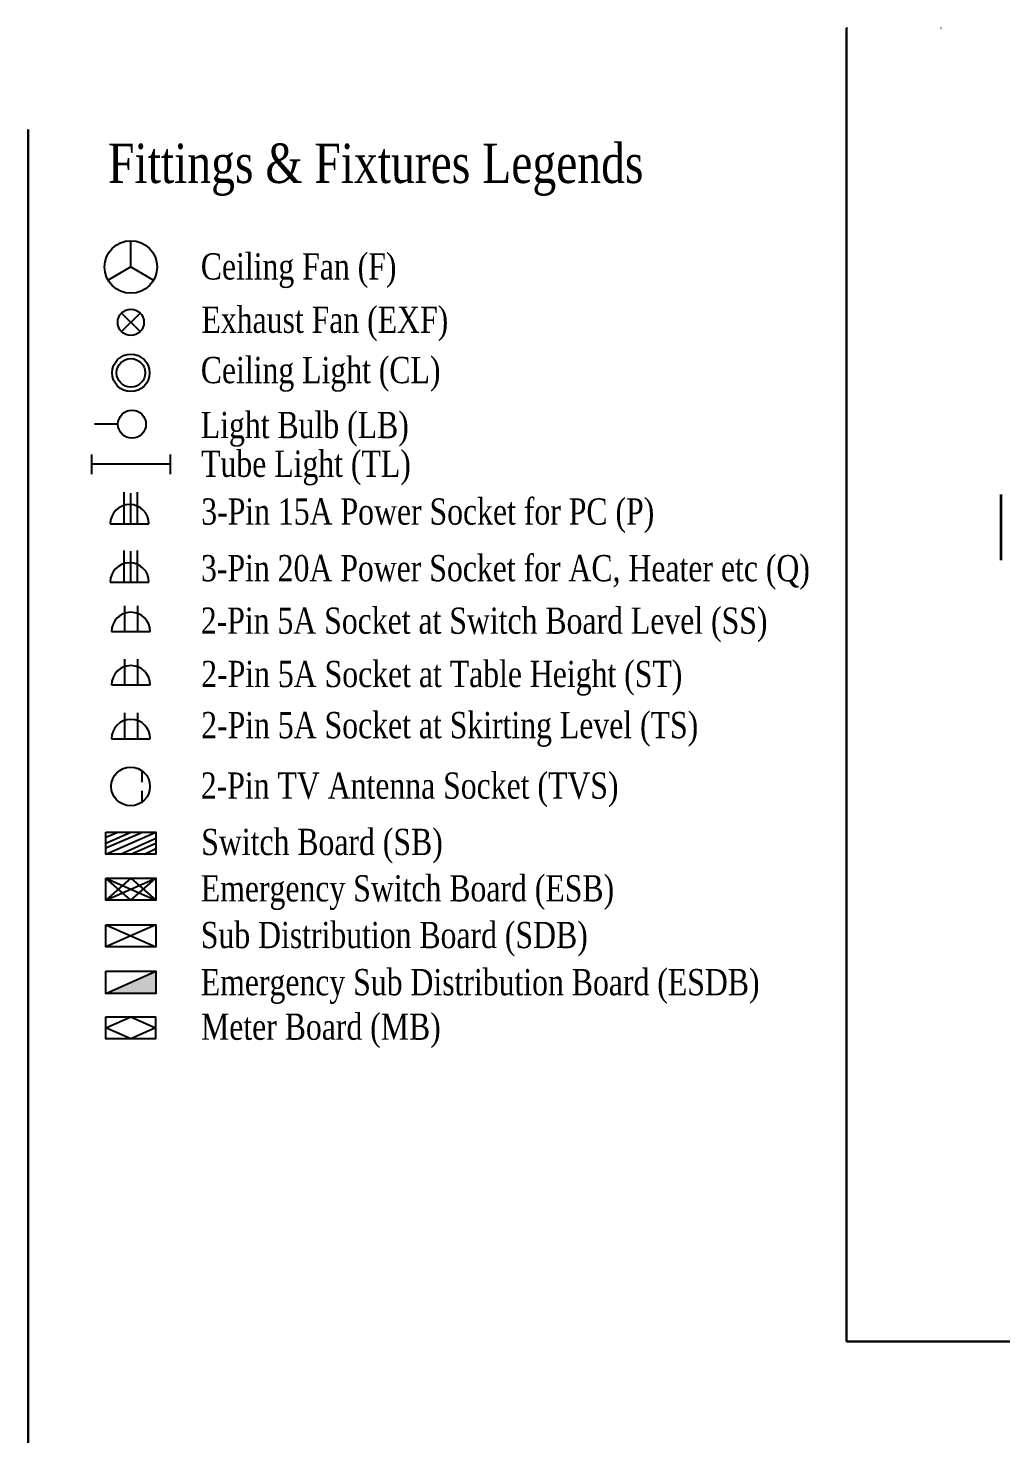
# Model space of a CAD drawing. Header units: inches. Extents: x 4849 to 14405, y -37970 to -930.
# Drawn here: x 8617 to 9061, y -35926 to -35280 of the extents above; entities that cross this region are included whole.
import ezdxf

# ---------------------------------------------------------------- set-up
doc = ezdxf.new("R2010")
doc.units = ezdxf.units.IN
doc.header["$LTSCALE"] = 10
doc.header["$MEASUREMENT"] = 0
doc.linetypes.add('ACAD_ISO04W100', pattern=[30, 24, -3, 0, -3])
doc.linetypes.add('DASHED', pattern=[0.75, 0.5, -0.25])
doc.layers.add('Fan (Mine)', color=2, linetype='Continuous', plot=False)
doc.layers.add('Light (Mine)', color=3, linetype='Continuous', plot=False)
doc.layers.add('Site (Mine)', color=7, linetype='ACAD_ISO04W100', lineweight=30, true_color=0x004961)
doc.layers.add('Switchboard & Socket (Mine)', color=4, linetype='Continuous')
doc.layers.add('Text Legends (Mine)', color=192, linetype='Continuous', lineweight=35)
doc.layers.add('Wall (Mine)', color=7, linetype='Continuous', lineweight=35)
doc.styles.get("Standard").update_dxf_attribs({"font": 'simplex.shx', "width": 0.8, "height": 3})

# ---------------------------------------------------------------- blocks, each defined once
blk = doc.blocks.new('2-Pin TV Socket')
at = {"layer": 'Switchboard & Socket (Mine)', "linetype": 'ByBlock', "ltscale": 10}
for p, q in [((0, 0), (0, -5.26)), ((0, -9.26), (0, -14.53))]:
    blk.add_line(p, q, dxfattribs=at)
at = {"layer": 'Switchboard & Socket (Mine)', "linetype": 'ByBlock'}
blk.add_circle((-5.05, -7.26), 8.85, dxfattribs=at)
blk = doc.blocks.new('Meter Board')
at = {"layer": 'Switchboard & Socket (Mine)', "linetype": 'Continuous'}
for p, q in [((0, -5.05), (11.36, 0)), ((11.36, 0), (22.73, -5.05)), ((11.36, -10.09), (0, -5.05)), ((22.73, -5.05), (11.36, -10.09))]:
    blk.add_line(p, q, dxfattribs=at)
blk.add_lwpolyline([(0, 0), (22.73, 0), (22.73, -10.09), (0, -10.09)], close=True, dxfattribs=at)
blk = doc.blocks.new('Sub Distribution Board')
at = {"layer": 'Switchboard & Socket (Mine)', "linetype": 'Continuous'}
for p, q in [((0, 0), (22.73, -10.09)), ((22.73, 0), (0, -10.09))]:
    blk.add_line(p, q, dxfattribs=at)
blk.add_lwpolyline([(0, 0), (22.73, 0), (22.73, -10.09), (0, -10.09)], close=True, dxfattribs=at)
blk = doc.blocks.new('Switchboard')
at = {"layer": 'Switchboard & Socket (Mine)', "linetype": 'Continuous'}
for p, q in [((0, -10.09), (22.73, 0)), ((0, -5.05), (11.36, 0)), ((0, -7.26), (16.63, 0)), ((0, -2.38), (5.35, 0)), ((6.62, -10.09), (22.73, -2.84)), ((11.36, -10.09), (22.73, -5.05)), ((17.6, -10.09), (22.73, -7.56))]:
    blk.add_line(p, q, dxfattribs=at)
blk.add_lwpolyline([(0, 0), (22.73, 0), (22.73, -10.09), (0, -10.09)], close=True, dxfattribs=at)
blk = doc.blocks.new('Light Bulb')
at = {"layer": 'Light (Mine)'}
blk.add_line((10.67, 0), (0, 0), dxfattribs=at)
at = {"layer": 'Light (Mine)', "linetype": 'Continuous'}
blk.add_circle((17.07, 0), 6.4, dxfattribs=at)
blk = doc.blocks.new('Tube Light')
at = {"layer": 'Light (Mine)'}
for p, q in [((0, 4.54), (0, -4.54)), ((36, 0), (0, 0)), ((36, 4.54), (36, -4.54))]:
    blk.add_line(p, q, dxfattribs=at)
blk = doc.blocks.new('Ceiling Fan')
at = {"layer": 'Fan (Mine)', "linetype": 'Continuous', "ltscale": 10}
for q in [(0, 12), (-10.39, -6), (10.39, -6)]:
    blk.add_line((0, 0), q, dxfattribs=at)
blk.add_circle((0, 0), 12, dxfattribs=at)
blk.add_circle((0, 0), 12, dxfattribs=at)
blk = doc.blocks.new('Exhaust Fan')
at = {"layer": 'Fan (Mine)', "linetype": 'Continuous', "ltscale": 10}
for p, q in [((-4.24, 4.24), (4.24, -4.24)), ((-4.24, -4.24), (4.24, 4.24))]:
    blk.add_line(p, q, dxfattribs=at)
blk.add_circle((0, 0), 6, dxfattribs=at)
blk = doc.blocks.new('Ceiling Light')
at = {"layer": 'Light (Mine)'}
for radius in [8.53, 6.52]:
    blk.add_circle((0, 0), radius, dxfattribs=at)
blk = doc.blocks.new('Emergency Switchboard')
at = {"layer": 'Switchboard & Socket (Mine)', "ltscale": 10}
for p, q in [((-11.36, -5.05), (11.36, 5.05)), ((-11.36, 5.05), (11.36, -5.05)), ((0, 5.05), (-11.36, -5.05)), ((0, -5.05), (-11.36, 5.05)), ((0, 5.05), (11.36, -5.05)), ((0, -5.05), (11.36, 5.05))]:
    blk.add_line(p, q, dxfattribs=at)
at = {"layer": 'Switchboard & Socket (Mine)', "linetype": 'Continuous'}
blk.add_lwpolyline([(-11.36, 5.05), (11.36, 5.05), (11.36, -5.05), (-11.36, -5.05)], close=True, dxfattribs=at)
blk = doc.blocks.new('Emergency Sub Distribution Board')
at = {"layer": 'Switchboard & Socket (Mine)', "ltscale": 10}
blk.add_hatch(color=256, dxfattribs=at).paths.add_polyline_path([(22.73, -10.09), (22.73, 0), (0, -10.09)])
blk.add_line((0, -10.09), (22.73, 0), dxfattribs=at)
at = {"layer": 'Switchboard & Socket (Mine)', "linetype": 'Continuous'}
blk.add_lwpolyline([(0, 0), (22.73, 0), (22.73, -10.09), (0, -10.09)], close=True, dxfattribs=at)
blk = doc.blocks.new('3-Pin Socket')
at = {"layer": 'Switchboard & Socket (Mine)', "ltscale": 10}
blk.add_line((0, 9.41), (0, -8.28), dxfattribs=at)
at = {"layer": 'Switchboard & Socket (Mine)', "linetype": 'Continuous'}
for p, q in [((0, 3.02), (14.44, 3.02)), ((0, 0), (14.11, 0)), ((0, -2.98), (14.44, -2.98))]:
    blk.add_line(p, q, dxfattribs=at)
blk.add_arc((0, 0.57), 8.85, 270, 90, dxfattribs=at)
blk = doc.blocks.new('2-Pin Socket')
at = {"layer": 'Switchboard & Socket (Mine)', "linetype": 'Continuous'}
for p, q in [((-2.76, 0), (-2.76, 11.8)), ((3.24, 0), (3.24, 11.8))]:
    blk.add_line(p, q, dxfattribs=at)
at = {"layer": 'Switchboard & Socket (Mine)', "ltscale": 10}
blk.add_line((-8.85, 0), (8.85, 0), dxfattribs=at)
at = {"layer": 'Switchboard & Socket (Mine)', "linetype": 'Continuous'}
blk.add_arc((0, 0), 8.85, 0, 180, dxfattribs=at)

msp = doc.modelspace()

# ---------------------------------------------------------------- linework, layer by layer
at = {"layer": 'Site (Mine)', "ltscale": 10}
for p, q in [((8990.92, -35280.13), (8990.92, -35880.13)), ((8617.09, -35326.37), (8617.09, -35926.37))]:
    msp.add_line(p, q, dxfattribs=at)
at = {"layer": 'Site (Mine)', "linetype": 'DASHED', "ltscale": 10}
for p, q in [((8990.92, -35280.13), (8991.42, -35280.13)), ((8990.92, -35880.13), (8991.42, -35880.13))]:
    msp.add_line(p, q, dxfattribs=at)
at = {"layer": 'Site (Mine)', "ltscale": 3}
for p, q in [((9844.2, -35280.14), (8991.42, -35280.13)), ((8991.42, -35880.13), (9846.51, -35880.13))]:
    msp.add_line(p, q, dxfattribs=at)
at = {"layer": 'Wall (Mine)'}
msp.add_line((9061.45, -35493.12), (9061.45, -35513.12), dxfattribs=at)
at = {"layer": 'Wall (Mine)', "linetype": 'DASHED', "ltscale": 10}
msp.add_line((9061.45, -35513.12), (9061.45, -35523.12), dxfattribs=at)

# ---------------------------------------------------------------- block references
at = {"layer": 'Fan (Mine)', "linetype": 'ByBlock'}
msp.add_blockref('Ceiling Fan', (8663.96, -35389.19), dxfattribs=at)
at = {"layer": 'Fan (Mine)', "linetype": 'Continuous'}
msp.add_blockref('Exhaust Fan', (8663.96, -35414.48), dxfattribs=at)
at = {"layer": 'Light (Mine)'}
for name, p in [('Ceiling Light', (8663.96, -35437.56)), ('Light Bulb', (8647.4, -35461.02))]:
    msp.add_blockref(name, p, dxfattribs=at)
at = {"layer": 'Light (Mine)', "linetype": 'Continuous'}
msp.add_blockref('Tube Light', (8645.96, -35479.35), dxfattribs=at)
at = {"layer": 'Switchboard & Socket (Mine)', "rotation": 90}
for p in [(8663.96, -35506.58), (8663.96, -35533.16)]:
    msp.add_blockref('3-Pin Socket', p, dxfattribs=at)
at = {"layer": 'Switchboard & Socket (Mine)'}
for name, p in [('2-Pin Socket', (8663.96, -35555.8)), ('2-Pin Socket', (8663.96, -35580.17)), ('2-Pin Socket', (8663.96, -35604.72)), ('Emergency Switchboard', (8663.96, -35673.42)), ('Emergency Sub Distribution Board', (8652.6, -35710.97))]:
    msp.add_blockref(name, p, dxfattribs=at)
at = {"layer": 'Switchboard & Socket (Mine)', "linetype": 'ByBlock'}
msp.add_blockref('2-Pin TV Socket', (8668.9, -35619.28), dxfattribs=at)
at = {"layer": 'Switchboard & Socket (Mine)', "linetype": 'Continuous'}
for name, p in [('Switchboard', (8652.6, -35647.38)), ('Sub Distribution Board', (8652.59, -35689.71)), ('Meter Board', (8652.55, -35731.82))]:
    msp.add_blockref(name, p, dxfattribs=at)

# ---------------------------------------------------------------- texts
at = {"layer": 'Text Legends (Mine)', "ltscale": 10, "attachment_point": 1}
for s, insert, char_height, width in [('{\\fTimes New Roman|b0|i0|c0|p18;Fittings & Fixtures Legends}', (8653.52, -35332.81), 18, 244.0855), ('{\\fTimes New Roman|b0|i0|c0|p18;Ceiling Fan (F)}', (8695.92, -35382.92), 12, 102.5092), ('{\\fTimes New Roman|b0|i0|c0|p18;Exhaust Fan (EXF)}', (8696.23, -35407.29), 12, 109.896), ('{\\fTimes New Roman|b0|i0|c0|p18;Ceiling Light (CL)}', (8695.92, -35430.28), 12, 114.9548), ('{\\fTimes New Roman|b0|i0|c0|p18;Light Bulb (LB)}', (8695.92, -35455.4), 12, 114.9548), ('{\\fTimes New Roman|b0|i0|c0|p18;Tube Light (TL)}', (8696.07, -35473.08), 12, 114.9548), ('{\\fTimes New Roman|b0|i0|c0|p18;3-Pin 15A Power Socket for PC (P)}', (8696.13, -35494.91), 12, 205.9787), ('{\\fTimes New Roman|b0|i0|c0|p18;3-Pin 20A Power Socket for AC, Heater etc (Q)}', (8696.01, -35520.79), 12, 273.0642), ('{\\fTimes New Roman|b0|i0|c0|p18;2-Pin 5A Socket at Switch Board Level (SS)}', (8695.92, -35544.78), 12, 273.0642), ('{\\fTimes New Roman|b0|i0|c0|p18;2-Pin 5A Socket at Table Height (ST)}', (8696.11, -35569.13), 12, 273.0642), ('{\\fTimes New Roman|b0|i0|c0|p18;2-Pin 5A Socket at Skirting Level (TS)}', (8696.09, -35592.5), 12, 273.0642), ('{\\fTimes New Roman|b0|i0|c0|p18;2-Pin TV Antenna Socket (TVS)}', (8695.92, -35620.13), 12, 273.0642), ('{\\fTimes New Roman|b0|i0|c0|p18;Switch Board (SB)}', (8696.13, -35645.87), 12, 273.0642), ('{\\fTimes New Roman|b0|i0|c0|p18;Emergency Switch Board (ESB)}', (8695.93, -35667.07), 12, 273.0642), ('{\\fTimes New Roman|b0|i0|c0|p18;Sub Distribution Board (SDB)}', (8695.92, -35688.4), 12, 273.0642), ('{\\fTimes New Roman|b0|i0|c0|p18;Emergency Sub Distribution Board (ESDB)}', (8695.92, -35709.95), 12, 273.0642), ('{\\fTimes New Roman|b0|i0|c0|p18;Meter Board (MB)}', (8696.03, -35730.28), 12, 273.0642)]:
    msp.add_mtext(s, dxfattribs=dict(at, insert=insert, char_height=char_height, width=width))

doc.saveas('drawing.dxf')
